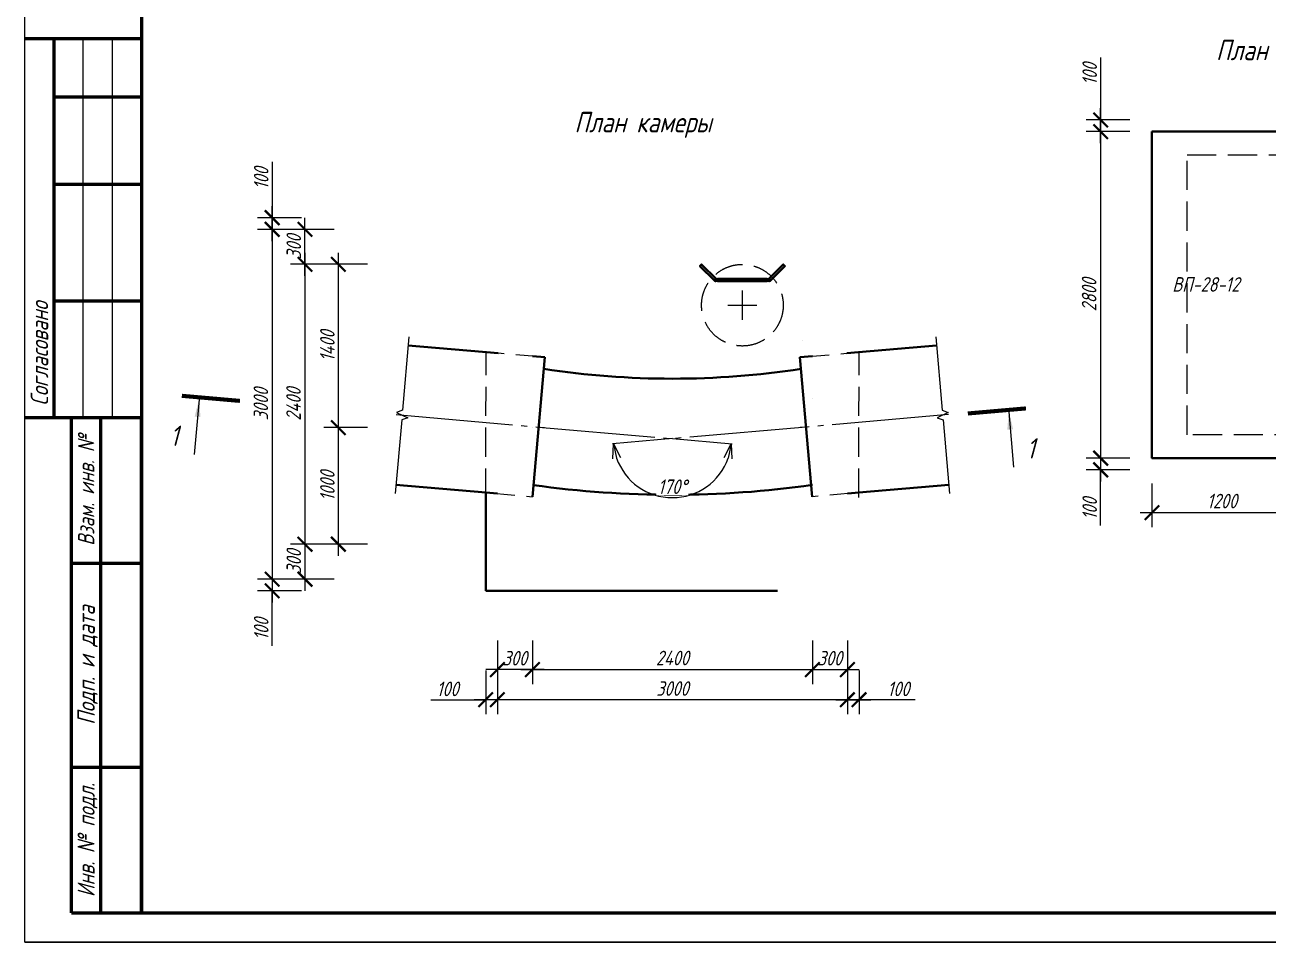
# Model space of a CAD drawing. Header units: millimetres. Extents: x 37188 to 58188, y -72679 to -57829.
# Drawn here: x 37188 to 47844, y -72679 to -64812 of the extents above; entities that cross this region are included whole.
import ezdxf
from ezdxf.enums import TextEntityAlignment as Align

# ---------------------------------------------------------------- set-up
doc = ezdxf.new("R2010")
doc.units = ezdxf.units.MM
doc.set_wipeout_variables(frame=1)
doc.linetypes.add('GOST2.303 4', pattern=[7, 5, -2, 0])
doc.linetypes.add('GOST2.303 5', pattern=[24, 20, -1.5, 1, -1.5])
doc.layers.get('0').update_dxf_attribs({"lineweight": 40})
for name, color, linetype in [('Линии', 7, 'Continuous'), ('Надписи', 7, 'Continuous'), ('СПДС_Надписи', 7, 'Continuous')]:
    doc.layers.add(name, color=color, linetype=linetype)
doc.styles.add('GOST 2.304', font='CS_Gost2304.shx', dxfattribs={"oblique": 15})
doc.dimstyles.new('SPDS', dxfattribs={"dimscale": 50, "dimtxt": 2.5, "dimasz": 2.5, "dimexe": 2.5, "dimexo": 0, "dimtad": 1, "dimdec": 0, "dimrnd": 0.001, "dimdsep": 46, "dimtxsty": 'GOST 2.304', "dimblk": 'ARCHTICK', "dimcen": 2.5, "dimdle": 2, "dimadec": 0, "dimazin": 2, "dimtfac": 1, "dimtdec": 0, "dimtmove": 1, "dimatfit": 3, "dimfxl": 5, "dimfxlon": 1, "dimtolj": 1, "dimtzin": 0, "dimarcsym": 0})
doc.dimstyles.new('SPDS$2', dxfattribs={"dimscale": 50, "dimtxt": 2.5, "dimasz": 2.5, "dimexe": 0.18, "dimexo": 0, "dimtad": 1, "dimdec": 0, "dimrnd": 0.001, "dimzin": 0, "dimdsep": 46, "dimtxsty": 'GOST 2.304', "dimblk": 'OPEN30', "dimcen": 0.09, "dimadec": 0, "dimazin": 0, "dimtfac": 1, "dimtdec": 0, "dimtofl": 0, "dimtmove": 0, "dimatfit": 3, "dimfxl": 0.18, "dimtolj": 1, "dimtzin": 0, "dimarcsym": 0})

# ---------------------------------------------------------------- blocks, each defined once
blk = doc.blocks.new('*U11')
at = {"ltscale": 50}
blk.add_lwpolyline([(-600, 200), (600, 200), (600, -2600), (-600, -2600)], close=True, dxfattribs=at)
at = {"layer": 'Надписи', "ltscale": 50, "style": 'GOST 2.304', "oblique": 15}
blk.add_text('ВП-28-12', height=125, dxfattribs=at).set_placement((-426, -1173))
blk = doc.blocks.new('_ArchTick')
at = {"color": 0, "linetype": 'ByBlock', "const_width": 0.15}
blk.add_lwpolyline([(-0.5, -0.5), (0.5, 0.5)], dxfattribs=at)
blk = doc.blocks.new('*D302')
at = {"layer": 'Defpoints', "color": 0, "ltscale": 50, "transparency": 16777216}
for p in [(46409, -65628), (47740, -65628), (47740, -65728)]:
    blk.add_point(p, dxfattribs=at)
at = {"layer": 'Надписи', "color": 0, "lineweight": -2, "ltscale": 50, "transparency": 16777216}
for p, q in [((46409, -65091), (46409, -65628)), ((46409, -65828), (46409, -65528)), ((46659, -65628), (46284, -65628)), ((46659, -65728), (46284, -65728))]:
    blk.add_line(p, q, dxfattribs=at)
at = {"layer": 'Надписи', "color": 0, "lineweight": -2, "ltscale": 50, "transparency": 16777216, "xscale": 125, "yscale": 125, "zscale": 125}
for p, rotation in [((46409, -65628), 90), ((46409, -65728), 270)]:
    blk.add_blockref('_ArchTick', p, dxfattribs=dict(at, rotation=rotation))
at = {"layer": 'Надписи', "color": 0, "ltscale": 50, "transparency": 16777216, "insert": (46315, -65234), "char_height": 125, "attachment_point": 5, "rotation": 90, "style": 'GOST 2.304'}
blk.add_mtext('\\A1;100', dxfattribs=at)
blk = doc.blocks.new('*D303')
at = {"layer": 'Defpoints', "color": 0, "ltscale": 50, "transparency": 16777216}
for p in [(47740, -65728), (46409, -68528), (47740, -68528)]:
    blk.add_point(p, dxfattribs=at)
at = {"layer": 'Надписи', "color": 0, "lineweight": -2, "ltscale": 50, "transparency": 16777216}
for p, q in [((46409, -65628), (46409, -68628)), ((46659, -65728), (46284, -65728)), ((46659, -68528), (46284, -68528))]:
    blk.add_line(p, q, dxfattribs=at)
at = {"layer": 'Надписи', "color": 0, "lineweight": -2, "ltscale": 50, "transparency": 16777216, "xscale": 125, "yscale": 125, "zscale": 125}
for p, rotation in [((46409, -65728), 90), ((46409, -68528), 270)]:
    blk.add_blockref('_ArchTick', p, dxfattribs=dict(at, rotation=rotation))
at = {"layer": 'Надписи', "color": 0, "ltscale": 50, "transparency": 16777216, "insert": (46310, -67128), "char_height": 125, "attachment_point": 5, "rotation": 90, "style": 'GOST 2.304'}
blk.add_mtext('\\A1;2800', dxfattribs=at)
blk = doc.blocks.new('*D304')
at = {"layer": 'Defpoints', "color": 0, "ltscale": 50, "transparency": 16777216}
for p in [(47740, -68528), (46409, -68628), (47740, -68628)]:
    blk.add_point(p, dxfattribs=at)
at = {"layer": 'Надписи', "color": 0, "lineweight": -2, "ltscale": 50, "transparency": 16777216}
for p, q in [((46409, -68428), (46409, -68728)), ((46659, -68528), (46284, -68528)), ((46659, -68628), (46284, -68628)), ((46409, -69105), (46409, -68628))]:
    blk.add_line(p, q, dxfattribs=at)
at = {"layer": 'Надписи', "color": 0, "lineweight": -2, "ltscale": 50, "transparency": 16777216, "xscale": 125, "yscale": 125, "zscale": 125}
for p, rotation in [((46409, -68528), 90), ((46409, -68628), 270)]:
    blk.add_blockref('_ArchTick', p, dxfattribs=dict(at, rotation=rotation))
at = {"layer": 'Надписи', "color": 0, "ltscale": 50, "transparency": 16777216, "insert": (46315, -68962), "char_height": 125, "attachment_point": 5, "rotation": 90, "style": 'GOST 2.304'}
blk.add_mtext('\\A1;100', dxfattribs=at)
blk = doc.blocks.new('*D305')
at = {"layer": 'Defpoints', "color": 0, "ltscale": 50, "transparency": 16777216}
for p in [(46849, -68252), (48049, -68252), (48049, -68995)]:
    blk.add_point(p, dxfattribs=at)
at = {"layer": 'Надписи', "color": 0, "lineweight": -2, "ltscale": 50, "transparency": 16777216}
for p, q in [((46849, -68745), (46849, -69120)), ((48049, -68745), (48049, -69120)), ((46749, -68995), (48149, -68995))]:
    blk.add_line(p, q, dxfattribs=at)
at = {"layer": 'Надписи', "color": 0, "lineweight": -2, "ltscale": 50, "transparency": 16777216, "xscale": 125, "yscale": 125, "zscale": 125, "rotation": 180}
blk.add_blockref('_ArchTick', (46849, -68995), dxfattribs=at)
at = {"layer": 'Надписи', "color": 0, "lineweight": -2, "ltscale": 50, "transparency": 16777216, "xscale": 125, "yscale": 125, "zscale": 125}
blk.add_blockref('_ArchTick', (48049, -68995), dxfattribs=at)
at = {"layer": 'Надписи', "color": 0, "ltscale": 50, "transparency": 16777216, "insert": (47449, -68896), "char_height": 125, "attachment_point": 5, "style": 'GOST 2.304'}
blk.add_mtext('\\A1;1200', dxfattribs=at)
blk = doc.blocks.new('*U7')
at = {"ltscale": 50}
for p, q in [((-210, -124), (210, -124)), ((210, -144), (-210, -144))]:
    blk.add_line(p, q, dxfattribs=at)
at = {"color": 7, "linetype": 'Continuous', "ltscale": 50}
for points in [[(-223, -127), (-350, 0), (-364, -14), (-237, -141)], [(223, -127), (350, 0), (364, -14), (237, -141)]]:
    blk.add_lwpolyline(points, dxfattribs=at)
at = {"ltscale": 50}
for centre in [(-230, -134), (-210, -134), (210, -134), (230, -134)]:
    blk.add_circle(centre, 10, dxfattribs=at)
blk = doc.blocks.new('*D314')
at = {"layer": 'Defpoints', "color": 0, "ltscale": 50, "transparency": 16777216}
for p in [(39875, -68266), (41506, -68266), (41506, -69266)]:
    blk.add_point(p, dxfattribs=at)
at = {"layer": 'Надписи', "color": 0, "lineweight": -2, "ltscale": 50, "transparency": 16777216}
for p, q in [((39875, -69366), (39875, -68166)), ((40125, -68266), (39750, -68266)), ((40125, -69266), (39750, -69266))]:
    blk.add_line(p, q, dxfattribs=at)
at = {"layer": 'Надписи', "color": 0, "lineweight": -2, "ltscale": 50, "transparency": 16777216, "xscale": 125, "yscale": 125, "zscale": 125}
for p, rotation in [((39875, -68266), 90), ((39875, -69266), 270)]:
    blk.add_blockref('_ArchTick', p, dxfattribs=dict(at, rotation=rotation))
at = {"layer": 'Надписи', "color": 0, "ltscale": 50, "transparency": 16777216, "insert": (39781, -68766), "char_height": 125, "attachment_point": 5, "rotation": 90, "style": 'GOST 2.304'}
blk.add_mtext('\\A1;1000', dxfattribs=at)
blk = doc.blocks.new('*D315')
at = {"layer": 'Defpoints', "color": 0, "ltscale": 50, "transparency": 16777216}
for p in [(39875, -66866), (41506, -66866), (41506, -68266)]:
    blk.add_point(p, dxfattribs=at)
at = {"layer": 'Надписи', "color": 0, "lineweight": -2, "ltscale": 50, "transparency": 16777216}
for p, q in [((39875, -68366), (39875, -66766)), ((40125, -66866), (39750, -66866)), ((40125, -68266), (39750, -68266))]:
    blk.add_line(p, q, dxfattribs=at)
at = {"layer": 'Надписи', "color": 0, "lineweight": -2, "ltscale": 50, "transparency": 16777216, "xscale": 125, "yscale": 125, "zscale": 125}
for p, rotation in [((39875, -66866), 90), ((39875, -68266), 270)]:
    blk.add_blockref('_ArchTick', p, dxfattribs=dict(at, rotation=rotation))
at = {"layer": 'Надписи', "color": 0, "ltscale": 50, "transparency": 16777216, "insert": (39781, -67566), "char_height": 125, "attachment_point": 5, "rotation": 90, "style": 'GOST 2.304'}
blk.add_mtext('\\A1;1400', dxfattribs=at)
blk = doc.blocks.new('*D316')
at = {"layer": 'Defpoints', "color": 0, "ltscale": 50, "transparency": 16777216}
for p in [(41221, -69266), (39589, -69566), (41221, -69566)]:
    blk.add_point(p, dxfattribs=at)
at = {"layer": 'Надписи', "color": 0, "lineweight": -2, "ltscale": 50, "transparency": 16777216}
for p, q in [((39589, -69166), (39589, -69666)), ((39839, -69266), (39464, -69266)), ((39839, -69566), (39464, -69566))]:
    blk.add_line(p, q, dxfattribs=at)
at = {"layer": 'Надписи', "color": 0, "lineweight": -2, "ltscale": 50, "transparency": 16777216, "xscale": 125, "yscale": 125, "zscale": 125}
for p, rotation in [((39589, -69266), 90), ((39589, -69566), 270)]:
    blk.add_blockref('_ArchTick', p, dxfattribs=dict(at, rotation=rotation))
at = {"layer": 'Надписи', "color": 0, "ltscale": 50, "transparency": 16777216, "insert": (39493, -69416), "char_height": 125, "attachment_point": 5, "rotation": 90, "style": 'GOST 2.304'}
blk.add_mtext('\\A1;300', dxfattribs=at)
blk = doc.blocks.new('*D317')
at = {"layer": 'Defpoints', "color": 0, "ltscale": 50, "transparency": 16777216}
for p in [(39589, -66566), (41221, -66566), (41221, -66866)]:
    blk.add_point(p, dxfattribs=at)
at = {"layer": 'Надписи', "color": 0, "lineweight": -2, "ltscale": 50, "transparency": 16777216}
for p, q in [((39589, -66966), (39589, -66466)), ((39839, -66566), (39464, -66566)), ((39839, -66866), (39464, -66866))]:
    blk.add_line(p, q, dxfattribs=at)
at = {"layer": 'Надписи', "color": 0, "lineweight": -2, "ltscale": 50, "transparency": 16777216, "xscale": 125, "yscale": 125, "zscale": 125}
for p, rotation in [((39589, -66566), 90), ((39589, -66866), 270)]:
    blk.add_blockref('_ArchTick', p, dxfattribs=dict(at, rotation=rotation))
at = {"layer": 'Надписи', "color": 0, "ltscale": 50, "transparency": 16777216, "insert": (39493, -66716), "char_height": 125, "attachment_point": 5, "rotation": 90, "style": 'GOST 2.304'}
blk.add_mtext('\\A1;300', dxfattribs=at)
blk = doc.blocks.new('*D307')
at = {"layer": 'Defpoints', "color": 0, "ltscale": 50, "transparency": 16777216}
for p in [(39308, -66466), (41096, -66466), (41096, -66566)]:
    blk.add_point(p, dxfattribs=at)
at = {"layer": 'Надписи', "color": 0, "lineweight": -2, "ltscale": 50, "transparency": 16777216}
for p, q in [((39308, -65986), (39308, -66466)), ((39308, -66666), (39308, -66366)), ((39558, -66466), (39183, -66466)), ((39558, -66566), (39183, -66566))]:
    blk.add_line(p, q, dxfattribs=at)
at = {"layer": 'Надписи', "color": 0, "lineweight": -2, "ltscale": 50, "transparency": 16777216, "xscale": 125, "yscale": 125, "zscale": 125}
for p, rotation in [((39308, -66466), 90), ((39308, -66566), 270)]:
    blk.add_blockref('_ArchTick', p, dxfattribs=dict(at, rotation=rotation))
at = {"layer": 'Надписи', "color": 0, "ltscale": 50, "transparency": 16777216, "insert": (39214, -66129), "char_height": 125, "attachment_point": 5, "rotation": 90, "style": 'GOST 2.304'}
blk.add_mtext('\\A1;100', dxfattribs=at)
blk = doc.blocks.new('*D318')
at = {"layer": 'Defpoints', "color": 0, "ltscale": 50, "transparency": 16777216}
for p in [(39898, -66566), (39308, -69566), (39898, -69566)]:
    blk.add_point(p, dxfattribs=at)
at = {"layer": 'Надписи', "color": 0, "lineweight": -2, "ltscale": 50, "transparency": 16777216}
for p, q in [((39308, -66466), (39308, -69666)), ((39558, -66566), (39183, -66566)), ((39558, -69566), (39183, -69566))]:
    blk.add_line(p, q, dxfattribs=at)
at = {"layer": 'Надписи', "color": 0, "lineweight": -2, "ltscale": 50, "transparency": 16777216, "xscale": 125, "yscale": 125, "zscale": 125}
for p, rotation in [((39308, -66566), 90), ((39308, -69566), 270)]:
    blk.add_blockref('_ArchTick', p, dxfattribs=dict(at, rotation=rotation))
at = {"layer": 'Надписи', "color": 0, "ltscale": 50, "transparency": 16777216, "insert": (39211, -68066), "char_height": 125, "attachment_point": 5, "rotation": 90, "style": 'GOST 2.304'}
blk.add_mtext('\\A1;3000', dxfattribs=at)
blk = doc.blocks.new('*D308')
at = {"layer": 'Defpoints', "color": 0, "ltscale": 50, "transparency": 16777216}
for p in [(39898, -69566), (39308, -69666), (39898, -69666)]:
    blk.add_point(p, dxfattribs=at)
at = {"layer": 'Надписи', "color": 0, "lineweight": -2, "ltscale": 50, "transparency": 16777216}
for p, q in [((39308, -69466), (39308, -69766)), ((39558, -69566), (39183, -69566)), ((39558, -69666), (39183, -69666)), ((39308, -70137), (39308, -69666))]:
    blk.add_line(p, q, dxfattribs=at)
at = {"layer": 'Надписи', "color": 0, "lineweight": -2, "ltscale": 50, "transparency": 16777216, "xscale": 125, "yscale": 125, "zscale": 125}
for p, rotation in [((39308, -69566), 90), ((39308, -69666), 270)]:
    blk.add_blockref('_ArchTick', p, dxfattribs=dict(at, rotation=rotation))
at = {"layer": 'Надписи', "color": 0, "ltscale": 50, "transparency": 16777216, "insert": (39214, -69994), "char_height": 125, "attachment_point": 5, "rotation": 90, "style": 'GOST 2.304'}
blk.add_mtext('\\A1;100', dxfattribs=at)
blk = doc.blocks.new('*D309')
at = {"layer": 'Defpoints', "color": 0, "ltscale": 50, "transparency": 16777216}
for p in [(39692, -66866), (39589, -69266), (39692, -69266)]:
    blk.add_point(p, dxfattribs=at)
at = {"layer": 'СПДС_Надписи', "color": 0, "lineweight": -2, "ltscale": 50, "transparency": 16777216}
for p, q in [((39589, -66766), (39589, -69366)), ((39692, -66866), (39464, -66866)), ((39692, -69266), (39464, -69266))]:
    blk.add_line(p, q, dxfattribs=at)
at = {"layer": 'СПДС_Надписи', "color": 0, "lineweight": -2, "ltscale": 50, "transparency": 16777216, "xscale": 125, "yscale": 125, "zscale": 125}
for p, rotation in [((39589, -66866), 90), ((39589, -69266), 270)]:
    blk.add_blockref('_ArchTick', p, dxfattribs=dict(at, rotation=rotation))
at = {"layer": 'СПДС_Надписи', "color": 0, "ltscale": 50, "transparency": 16777216, "insert": (39491, -68066), "char_height": 125, "attachment_point": 5, "rotation": 90, "style": 'GOST 2.304', "bg_fill": 3, "box_fill_scale": 1.1, "bg_fill_color": 256, "bg_fill_true_color": 13158600, "bg_fill_transparency": 0}
blk.add_mtext('\\A1;2400', dxfattribs=at)
blk = doc.blocks.new('*D319')
at = {"layer": 'Defpoints', "color": 0, "ltscale": 50, "transparency": 16777216}
for p in [(41238, -68709), (41538, -68709), (41238, -70341)]:
    blk.add_point(p, dxfattribs=at)
at = {"layer": 'Надписи', "color": 0, "lineweight": -2, "ltscale": 50, "transparency": 16777216}
for p, q in [((41238, -70091), (41238, -70466)), ((41538, -70091), (41538, -70466)), ((41638, -70341), (41138, -70341))]:
    blk.add_line(p, q, dxfattribs=at)
at = {"layer": 'Надписи', "color": 0, "lineweight": -2, "ltscale": 50, "transparency": 16777216, "xscale": 125, "yscale": 125, "zscale": 125, "rotation": 180}
blk.add_blockref('_ArchTick', (41238, -70341), dxfattribs=at)
at = {"layer": 'Надписи', "color": 0, "lineweight": -2, "ltscale": 50, "transparency": 16777216, "xscale": 125, "yscale": 125, "zscale": 125}
blk.add_blockref('_ArchTick', (41538, -70341), dxfattribs=at)
at = {"layer": 'Надписи', "color": 0, "ltscale": 50, "transparency": 16777216, "insert": (41388, -70244), "char_height": 125, "attachment_point": 5, "style": 'GOST 2.304'}
blk.add_mtext('\\A1;300', dxfattribs=at)
blk = doc.blocks.new('*D320')
at = {"layer": 'Defpoints', "color": 0, "ltscale": 50, "transparency": 16777216}
for p in [(43938, -68709), (44238, -68709), (44238, -70341)]:
    blk.add_point(p, dxfattribs=at)
at = {"layer": 'Надписи', "color": 0, "lineweight": -2, "ltscale": 50, "transparency": 16777216}
for p, q in [((43938, -70091), (43938, -70466)), ((44238, -70091), (44238, -70466)), ((43838, -70341), (44338, -70341))]:
    blk.add_line(p, q, dxfattribs=at)
at = {"layer": 'Надписи', "color": 0, "lineweight": -2, "ltscale": 50, "transparency": 16777216, "xscale": 125, "yscale": 125, "zscale": 125, "rotation": 180}
blk.add_blockref('_ArchTick', (43938, -70341), dxfattribs=at)
at = {"layer": 'Надписи', "color": 0, "lineweight": -2, "ltscale": 50, "transparency": 16777216, "xscale": 125, "yscale": 125, "zscale": 125}
blk.add_blockref('_ArchTick', (44238, -70341), dxfattribs=at)
at = {"layer": 'Надписи', "color": 0, "ltscale": 50, "transparency": 16777216, "insert": (44088, -70244), "char_height": 125, "attachment_point": 5, "style": 'GOST 2.304'}
blk.add_mtext('\\A1;300', dxfattribs=at)
blk = doc.blocks.new('*D310')
at = {"layer": 'Defpoints', "color": 0, "ltscale": 50, "transparency": 16777216}
for p in [(44238, -68812), (44338, -68812), (44338, -70600)]:
    blk.add_point(p, dxfattribs=at)
at = {"layer": 'Надписи', "color": 0, "lineweight": -2, "ltscale": 50, "transparency": 16777216}
for p, q in [((44238, -70350), (44238, -70725)), ((44338, -70350), (44338, -70725)), ((44138, -70600), (44438, -70600)), ((44819, -70600), (44338, -70600))]:
    blk.add_line(p, q, dxfattribs=at)
at = {"layer": 'Надписи', "color": 0, "lineweight": -2, "ltscale": 50, "transparency": 16777216, "xscale": 125, "yscale": 125, "zscale": 125, "rotation": 180}
blk.add_blockref('_ArchTick', (44238, -70600), dxfattribs=at)
at = {"layer": 'Надписи', "color": 0, "lineweight": -2, "ltscale": 50, "transparency": 16777216, "xscale": 125, "yscale": 125, "zscale": 125}
blk.add_blockref('_ArchTick', (44338, -70600), dxfattribs=at)
at = {"layer": 'Надписи', "color": 0, "ltscale": 50, "transparency": 16777216, "insert": (44675, -70507), "char_height": 125, "attachment_point": 5, "style": 'GOST 2.304'}
blk.add_mtext('\\A1;100', dxfattribs=at)
blk = doc.blocks.new('*D321')
at = {"layer": 'Defpoints', "color": 0, "ltscale": 50, "transparency": 16777216}
for p in [(41238, -70010), (44238, -70010), (41238, -70600)]:
    blk.add_point(p, dxfattribs=at)
at = {"layer": 'Надписи', "color": 0, "lineweight": -2, "ltscale": 50, "transparency": 16777216}
for p, q in [((41238, -70350), (41238, -70725)), ((44238, -70350), (44238, -70725)), ((44338, -70600), (41138, -70600))]:
    blk.add_line(p, q, dxfattribs=at)
at = {"layer": 'Надписи', "color": 0, "lineweight": -2, "ltscale": 50, "transparency": 16777216, "xscale": 125, "yscale": 125, "zscale": 125, "rotation": 180}
blk.add_blockref('_ArchTick', (41238, -70600), dxfattribs=at)
at = {"layer": 'Надписи', "color": 0, "lineweight": -2, "ltscale": 50, "transparency": 16777216, "xscale": 125, "yscale": 125, "zscale": 125}
blk.add_blockref('_ArchTick', (44238, -70600), dxfattribs=at)
at = {"layer": 'Надписи', "color": 0, "ltscale": 50, "transparency": 16777216, "insert": (42738, -70504), "char_height": 125, "attachment_point": 5, "style": 'GOST 2.304'}
blk.add_mtext('\\A1;3000', dxfattribs=at)
blk = doc.blocks.new('*D311')
at = {"layer": 'Defpoints', "color": 0, "ltscale": 50, "transparency": 16777216}
for p in [(41138, -70010), (41238, -70010), (41138, -70600)]:
    blk.add_point(p, dxfattribs=at)
at = {"layer": 'Надписи', "color": 0, "lineweight": -2, "ltscale": 50, "transparency": 16777216}
for p, q in [((41138, -70350), (41138, -70725)), ((41238, -70350), (41238, -70725)), ((40667, -70600), (41138, -70600)), ((41338, -70600), (41038, -70600))]:
    blk.add_line(p, q, dxfattribs=at)
at = {"layer": 'Надписи', "color": 0, "lineweight": -2, "ltscale": 50, "transparency": 16777216, "xscale": 125, "yscale": 125, "zscale": 125, "rotation": 180}
blk.add_blockref('_ArchTick', (41138, -70600), dxfattribs=at)
at = {"layer": 'Надписи', "color": 0, "lineweight": -2, "ltscale": 50, "transparency": 16777216, "xscale": 125, "yscale": 125, "zscale": 125}
blk.add_blockref('_ArchTick', (41238, -70600), dxfattribs=at)
at = {"layer": 'Надписи', "color": 0, "ltscale": 50, "transparency": 16777216, "insert": (40811, -70507), "char_height": 125, "attachment_point": 5, "style": 'GOST 2.304'}
blk.add_mtext('\\A1;100', dxfattribs=at)
blk = doc.blocks.new('*D312')
at = {"layer": 'Defpoints', "color": 0, "ltscale": 50, "transparency": 16777216}
for p in [(41538, -70228), (43938, -70301), (43938, -70341)]:
    blk.add_point(p, dxfattribs=at)
at = {"layer": 'СПДС_Надписи', "color": 0, "lineweight": -2, "ltscale": 50, "transparency": 16777216}
for p, q in [((41538, -70228), (41538, -70466)), ((43938, -70301), (43938, -70466)), ((41438, -70341), (44038, -70341))]:
    blk.add_line(p, q, dxfattribs=at)
at = {"layer": 'СПДС_Надписи', "color": 0, "lineweight": -2, "ltscale": 50, "transparency": 16777216, "xscale": 125, "yscale": 125, "zscale": 125, "rotation": 180}
blk.add_blockref('_ArchTick', (41538, -70341), dxfattribs=at)
at = {"layer": 'СПДС_Надписи', "color": 0, "lineweight": -2, "ltscale": 50, "transparency": 16777216, "xscale": 125, "yscale": 125, "zscale": 125}
blk.add_blockref('_ArchTick', (43938, -70341), dxfattribs=at)
at = {"layer": 'СПДС_Надписи', "color": 0, "ltscale": 50, "transparency": 16777216, "insert": (42738, -70242), "char_height": 125, "attachment_point": 5, "style": 'GOST 2.304', "bg_fill": 3, "box_fill_scale": 1.1, "bg_fill_color": 256, "bg_fill_true_color": 13158600, "bg_fill_transparency": 0}
blk.add_mtext('\\A1;2400', dxfattribs=at)
blk = doc.blocks.new('*U112')
at = {"ltscale": 50}
for p, q in [((0, 1100), (0, 1100)), ((0, 1100), (0, -100)), ((402, 1100), (1175, 1100)), ((0, -100), (0, -100)), ((402, -100), (1175, -100))]:
    blk.add_line(p, q, dxfattribs=at)
at = {"layer": 'Линии', "linetype": 'GOST2.303 4', "ltscale": 50}
for p, q in [((0, 1100), (402, 1100)), ((402, -100), (0, -100))]:
    blk.add_line(p, q, dxfattribs=at)
at = {"layer": 'Линии', "linetype": 'GOST2.303 5', "ltscale": 50}
blk.add_line((1225, 500), (-50, 500), dxfattribs=at)
at = {"layer": 'Линии', "ltscale": 50}
blk.add_lwpolyline([(1175, 1175), (1175, 541), (1225, 519), (1125, 481), (1175, 459), (1175, -175)], dxfattribs=at)
blk = doc.blocks.new('_Open30')
at = {"color": 0, "linetype": 'ByBlock', "lineweight": -2}
for p, q in [((-1, 0.268), (0, 0)), ((0, 0), (-1, -0.268)), ((0, 0), (-1, 0))]:
    blk.add_line(p, q, dxfattribs=at)
blk = doc.blocks.new('*D313')
at = {"layer": 'Defpoints', "color": 0, "ltscale": 50, "transparency": 16777216}
for p in [(44597, -68199), (41006, -68210), (42738, -68361), (42738, -68361), (42498, -68806)]:
    blk.add_point(p, dxfattribs=at)
at = {"layer": 'СПДС_Надписи', "color": 0, "lineweight": -2, "ltscale": 50, "transparency": 16777216}
for q in [(42225, -68406), (43251, -68406)]:
    blk.add_line((42738, -68361), q, dxfattribs=at)
blk.add_arc((42738, -68361), 506, 199.203, 340.797, dxfattribs=at)
at = {"layer": 'СПДС_Надписи', "color": 0, "lineweight": -2, "ltscale": 50, "transparency": 16777216, "xscale": 125, "yscale": 125, "zscale": 125}
for p, rotation in [((42234, -68406), 102.1015162265174), ((43242, -68406), 77.89848377348305)]:
    blk.add_blockref('_Open30', p, dxfattribs=dict(at, rotation=rotation))
at = {"layer": 'СПДС_Надписи', "color": 0, "ltscale": 50, "transparency": 16777216, "insert": (42738, -68773), "char_height": 125, "attachment_point": 5, "style": 'GOST 2.304', "bg_fill": 3, "box_fill_scale": 1.1, "bg_fill_color": 256, "bg_fill_true_color": 13158600, "bg_fill_transparency": 0}
blk.add_mtext('\\A1;170°', dxfattribs=at)

msp = doc.modelspace()

# ---------------------------------------------------------------- linework, layer by layer
at = {"ltscale": 50}
for p, q in [((43849.5, -67515.3), (43849.5, -67515.3)), ((41538.1, -67654.2), (41644.2, -67663.5)), ((43831.9, -67663.5), (43938.1, -67654.2)), ((43938.1, -68017.5), (43938.1, -68017.5)), ((41538.1, -68266.4), (41538.1, -68266.4))]:
    msp.add_line(p, q, dxfattribs=at)
for points in [[(41138.1, -69666.4), (41139.6, -68823.9)], [(43638.1, -69666.4), (41138.1, -69666.4)]]:
    msp.add_lwpolyline(points, dxfattribs=at)
for centre, radius, start, end in [((42738.1, -60525), 7321.6, 261.33867, 278.66133), ((42740, -60237.4), 8604.8, 262.03958, 278.00343)]:
    msp.add_arc(centre, radius, start, end, dxfattribs=at)
at = {"layer": 'Линии'}
for p, q in [((43338.1, -67341.4), (43338.1, -67091.4)), ((43213.1, -67216.4), (43463.1, -67216.4))]:
    msp.add_line(p, q, dxfattribs=at)
at = {"layer": 'Линии', "linetype": 'GOST2.303 5', "ltscale": 50}
for p in [(41591.9, -68261.2), (43884.2, -68261.2)]:
    msp.add_line(p, (42738.1, -68361.5), dxfattribs=at)
at = {"layer": 'Линии', "ltscale": 50}
msp.add_lwpolyline([(46849, -65727.8), (49849, -65727.8), (49849, -68527.8), (46849, -68527.8), (46849, -65727.8)], dxfattribs=at)
at = {"layer": 'Линии', "linetype": 'GOST2.303 4', "ltscale": 50}
msp.add_lwpolyline([(47149, -68327.8), (47149, -65927.8), (49549, -65927.8), (49549, -68327.8)], close=True, dxfattribs=at)
for points in [[(41138.1, -68866.4), (41142.4, -67619.6)], [(44335.2, -68865.9), (44339.5, -67619.1)], [(43638.1, -69666.4), (42438.1, -69666.4)]]:
    msp.add_lwpolyline(points, dxfattribs=at)
msp.add_circle((43338.1, -67216.4), 350, dxfattribs=at)
at = {"layer": 'Надписи'}
for p, q in [((37188.1, -72678.8), (37188.1, -57828.8)), ((37188.1, -72678.8), (58188.1, -72678.8)), ((58188.1, -72678.8), (37188.1, -72678.8))]:
    msp.add_line(p, q, dxfattribs=at)
at = {"layer": 'Надписи', "lineweight": 60}
for p, q in [((38188.1, -58078.8), (38188.1, -72428.8)), ((38188.1, -72428.8), (57938.1, -72428.8))]:
    msp.add_line(p, q, dxfattribs=at)
at = {"layer": 'Надписи', "linetype": 'Continuous', "lineweight": 60}
for p, q in [((37188.1, -64928.8), (38188.1, -64928.8)), ((37438.1, -68178.8), (37438.1, -64928.8)), ((37438.1, -65428.8), (38188.1, -65428.8)), ((37438.1, -66178.8), (38188.1, -66178.8)), ((37438.1, -67178.8), (38188.1, -67178.8)), ((37188.1, -68178.8), (38188.1, -68178.8)), ((37588.1, -68178.8), (38188.1, -68178.8)), ((37588.1, -72428.8), (37588.1, -68178.8)), ((37838.1, -72428.8), (37838.1, -68178.8)), ((38188.1, -72428.8), (38188.1, -68178.8)), ((37588.1, -69428.8), (38188.1, -69428.8)), ((37588.1, -71178.8), (38188.1, -71178.8)), ((37588.1, -72428.8), (38188.1, -72428.8))]:
    msp.add_line(p, q, dxfattribs=at)
at = {"layer": 'Надписи', "linetype": 'Continuous', "lineweight": 25}
for p, q in [((37188.1, -68178.8), (37188.1, -64928.8)), ((37688.1, -68178.8), (37688.1, -64928.8)), ((37938.1, -68178.8), (37938.1, -64928.8)), ((38188.1, -68178.8), (38188.1, -64928.8))]:
    msp.add_line(p, q, dxfattribs=at)
at = {"layer": 'СПДС_Надписи', "linetype": 'Continuous', "ltscale": 50, "const_width": 35}
for points in [[(38533.6, -67993.6), (39031.7, -68037.2)], [(45768.7, -68101.5), (45270.6, -68145.1)], [(44921.8, -68170.4), (44921.8, -68170.4), (44921.8, -68170.4)]]:
    msp.add_lwpolyline(points, dxfattribs=at)
at = {"layer": 'СПДС_Надписи', "linetype": 'Continuous', "ltscale": 50}
for points in [[(38681.5, -68024.1), (38693.4, -68176), (38643.4, -68171.6)], [(45620.8, -68132), (45608.8, -68283.8), (45658.9, -68279.5)]]:
    msp.add_solid(points, dxfattribs=at)

# ---------------------------------------------------------------- block references
at = {"ltscale": 50}
msp.add_blockref('*U11', (47449, -65927.8), dxfattribs=at)
at = {"ltscale": 50, "xscale": -1}
msp.add_blockref('*U7', (43338.1, -66866.4), dxfattribs=at)
at = {"ltscale": 50, "xscale": -1, "rotation": 355}
msp.add_blockref('*U112', (41548.3, -68759.3), dxfattribs=at)
at = {"ltscale": 50, "rotation": 5.000000000000009}
msp.add_blockref('*U112', (43927.8, -68759.3), dxfattribs=at)

# ---------------------------------------------------------------- texts
at = {"layer": 'Надписи', "linetype": 'Continuous', "ltscale": 50, "style": 'GOST 2.304', "oblique": 15}
for s, p in [('План покрытия', (47397.6, -65115.6)), ('План камеры', (41898.6, -65734.3))]:
    msp.add_text(s, height=175, dxfattribs=at).set_placement(p)
at = {"layer": 'Надписи', "linetype": 'Continuous', "style": 'GOST 2.304', "oblique": 15}
msp.add_text('Согласовано', height=150, rotation=90, dxfattribs=at).set_placement((37313.1, -68078.8), align=Align.MIDDLE_LEFT)
for s, height, width, p in [('Взам. инв. №', 140.634, 0.975417, (37713.1, -68803.8)), ('Инв. № подл.', 146.488, 0.97018, (37713.1, -71803.8))]:
    msp.add_text(s, height=height, rotation=90, dxfattribs=dict(at, width=width)).set_placement(p, align=Align.MIDDLE_CENTER)
msp.add_text('Подп. и дата', height=150, rotation=90, dxfattribs=at).set_placement((37713.1, -70303.8), align=Align.MIDDLE_CENTER)

# ---------------------------------------------------------------- dimensions: what is measured, and where the dimension line sits
at = {"layer": 'Надписи', "ltscale": 50}
for base, p1, p2, picture, middle in [((46408.6, -65627.8), (47739.8, -65727.8), (47739.8, -65627.8), '*D302', (46408.6, -65234.3)), ((39307.7, -66466.4), (41096.5, -66566.4), (41096.5, -66466.4), '*D307', (39307.7, -66129.1)), ((46408.6, -68627.8), (47739.8, -68527.8), (47739.8, -68627.8), '*D304', (46408.6, -68961.9)), ((39307.7, -69666.4), (39897.7, -69566.4), (39897.7, -69666.4), '*D308', (39307.7, -69993.8))]:
    dim = msp.add_linear_dim(base=base, p1=p1, p2=p2, angle=90, dimstyle='SPDS', override={"dimscale": 50}, dxfattribs=at)
    dim.commit()
    dim.dimension.update_dxf_attribs({"geometry": picture, "text_midpoint": middle, "dimtype": 160})
dim = msp.add_linear_dim(base=(46408.6, -68527.8), p1=(47739.8, -65727.8), p2=(47739.8, -68527.8), angle=90, dimstyle='SPDS', override={"dimscale": 50}, dxfattribs=at)
dim.commit()
dim.dimension.update_dxf_attribs({"geometry": '*D303', "text_midpoint": (46310, -67127.8)})
for base, p1, p2, text, picture, middle in [((39307.7, -69566.4), (39897.7, -66566.4), (39897.7, -69566.4), '3000', '*D318', (39211.4, -68066.4)), ((39875.1, -66866.4), (41506.3, -68266.4), (41506.3, -66866.4), '1400', '*D315', (39781.4, -67566.4)), ((39875.1, -68266.4), (41506.3, -69266.4), (41506.3, -68266.4), '1000', '*D314', (39781.4, -68766.4))]:
    dim = msp.add_linear_dim(base=base, p1=p1, p2=p2, angle=90, text=text, dimstyle='SPDS', override={"dimscale": 50, "dimlfac": 1, "dimtxsty": 'GOST 2.304', "dimblk1": 'ArchTick', "dimblk2": 'ArchTick', "dimsah": 1, "dimtolj": 1}, dxfattribs=at)
    dim.commit()
    dim.dimension.update_dxf_attribs({"geometry": picture, "text_midpoint": middle})
for base, p1, p2, picture, middle in [((39589.4, -66566.4), (41220.6, -66866.4), (41220.6, -66566.4), '*D317', (39589.4, -66716.4)), ((39589.4, -69566.4), (41220.6, -69266.4), (41220.6, -69566.4), '*D316', (39589.4, -69416.4))]:
    dim = msp.add_linear_dim(base=base, p1=p1, p2=p2, angle=90, text='300', dimstyle='SPDS', override={"dimscale": 50}, dxfattribs=at)
    dim.commit()
    dim.dimension.update_dxf_attribs({"geometry": picture, "text_midpoint": middle, "dimtype": 160})
dim = msp.add_linear_dim(base=(48049, -68994.6), p1=(46849, -68252.4), p2=(48049, -68252.4), dimstyle='SPDS', override={"dimscale": 50}, dxfattribs=at)
dim.commit()
dim.dimension.update_dxf_attribs({"geometry": '*D305', "text_midpoint": (47449, -68896)})
for base, p1, p2, picture, middle in [((41238.1, -70340.6), (41538.1, -68709.4), (41238.1, -68709.4), '*D319', (41388.1, -70340.6)), ((44238.1, -70340.6), (43938.1, -68709.4), (44238.1, -68709.4), '*D320', (44088.1, -70340.6))]:
    dim = msp.add_linear_dim(base=base, p1=p1, p2=p2, text='300', dimstyle='SPDS', override={"dimscale": 50}, dxfattribs=at)
    dim.commit()
    dim.dimension.update_dxf_attribs({"geometry": picture, "text_midpoint": middle, "dimtype": 160})
for base, p1, p2, picture, middle in [((44338.1, -70600.4), (44238.1, -68811.7), (44338.1, -68811.7), '*D310', (44675.4, -70600.4)), ((41138.1, -70600.4), (41238.1, -70010.5), (41138.1, -70010.5), '*D311', (40810.7, -70600.4))]:
    dim = msp.add_linear_dim(base=base, p1=p1, p2=p2, dimstyle='SPDS', override={"dimscale": 50}, dxfattribs=at)
    dim.commit()
    dim.dimension.update_dxf_attribs({"geometry": picture, "text_midpoint": middle, "dimtype": 160})
dim = msp.add_linear_dim(base=(41238.1, -70600.4), p1=(44238.1, -70010.5), p2=(41238.1, -70010.5), text='3000', dimstyle='SPDS', override={"dimscale": 50, "dimlfac": 1, "dimtxsty": 'GOST 2.304', "dimblk1": 'ArchTick', "dimblk2": 'ArchTick', "dimsah": 1, "dimtolj": 1}, dxfattribs=at)
dim.commit()
dim.dimension.update_dxf_attribs({"geometry": '*D321', "text_midpoint": (42738.1, -70504.1)})

# ---------------------------------------------------------------- wipeouts: each hides what was drawn before it
at = {"color": 7, "ltscale": 50, "true_color": 0xffffff}
for points in [[(38596.3, -68248.8), (38432.5, -68248.8), (38432.5, -68423.8), (38596.3, -68423.8)], [(45705.9, -68356.7), (45869.7, -68356.7), (45869.7, -68531.7), (45705.9, -68531.7)]]:
    msp.add_wipeout(points, dxfattribs=at).dxf.layer = 'СПДС_Надписи'

# ---------------------------------------------------------------- next in the draw order: linework, layer by layer
at = {"layer": 'СПДС_Надписи', "linetype": 'Continuous', "ltscale": 50}
for p, q in [((38681.5, -68024.1), (38640.1, -68496.7)), ((45620.8, -68132), (45662.1, -68604.5))]:
    msp.add_line(p, q, dxfattribs=at)

# ---------------------------------------------------------------- next in the draw order: texts
at = {"layer": 'СПДС_Надписи', "linetype": 'Continuous', "ltscale": 50, "style": 'GOST 2.304', "oblique": 15}
for p in [(38432.5, -68423.8), (45773.4, -68531.7)]:
    msp.add_text('1', height=175, dxfattribs=at).set_placement(p)

# ---------------------------------------------------------------- next in the draw order: dimensions: what is measured, and where the dimension line sits
at = {"layer": 'СПДС_Надписи', "ltscale": 50}
dim = msp.add_linear_dim(base=(39589.4, -69266.4), p1=(39691.8, -66866.4), p2=(39691.8, -69266.4), angle=90, dimstyle='SPDS', override={"dimscale": 50, "dimtfill": 1, "dimarcsym": 1}, dxfattribs=at)
dim.commit()
dim.dimension.update_dxf_attribs({"geometry": '*D309', "text_midpoint": (39490.8, -68066.4)})
dim = msp.add_angular_dim_2l(base=(42498.1, -68806.5), line1=((44597.3, -68198.8), (42738.1, -68361.5)), line2=((41006.4, -68210), (42738.1, -68361.5)), dimstyle='SPDS$2', override={"dimscale": 50, "dimtfill": 1, "dimarcsym": 1}, dxfattribs=at)
dim.commit()
dim.dimension.update_dxf_attribs({"geometry": '*D313', "text_midpoint": (42738.1, -68773.3)})
dim = msp.add_linear_dim(base=(43938.1, -70340.6), p1=(41538.1, -70227.5), p2=(43938.1, -70301.1), dimstyle='SPDS', override={"dimscale": 50, "dimtfill": 1, "dimarcsym": 1}, dxfattribs=at)
dim.commit()
dim.dimension.update_dxf_attribs({"geometry": '*D312', "text_midpoint": (42738.1, -70242)})

# ---------------------------------------------------------------- next in the draw order: linework, layer by layer
at = {"ltscale": 50}
for p, q in [((41139.6, -68823.9), (41238.1, -68832.5)), ((44338.1, -68823.8), (44238.2, -68832.5))]:
    msp.add_line(p, q, dxfattribs=at)
at = {"layer": 'СПДС_Надписи', "linetype": 'Continuous', "ltscale": 50, "const_width": 35}
msp.add_lwpolyline([(42738.1, -68361.5), (42738.1, -68361.5), (42738.1, -68361.5)], dxfattribs=at)

doc.saveas('drawing.dxf')
